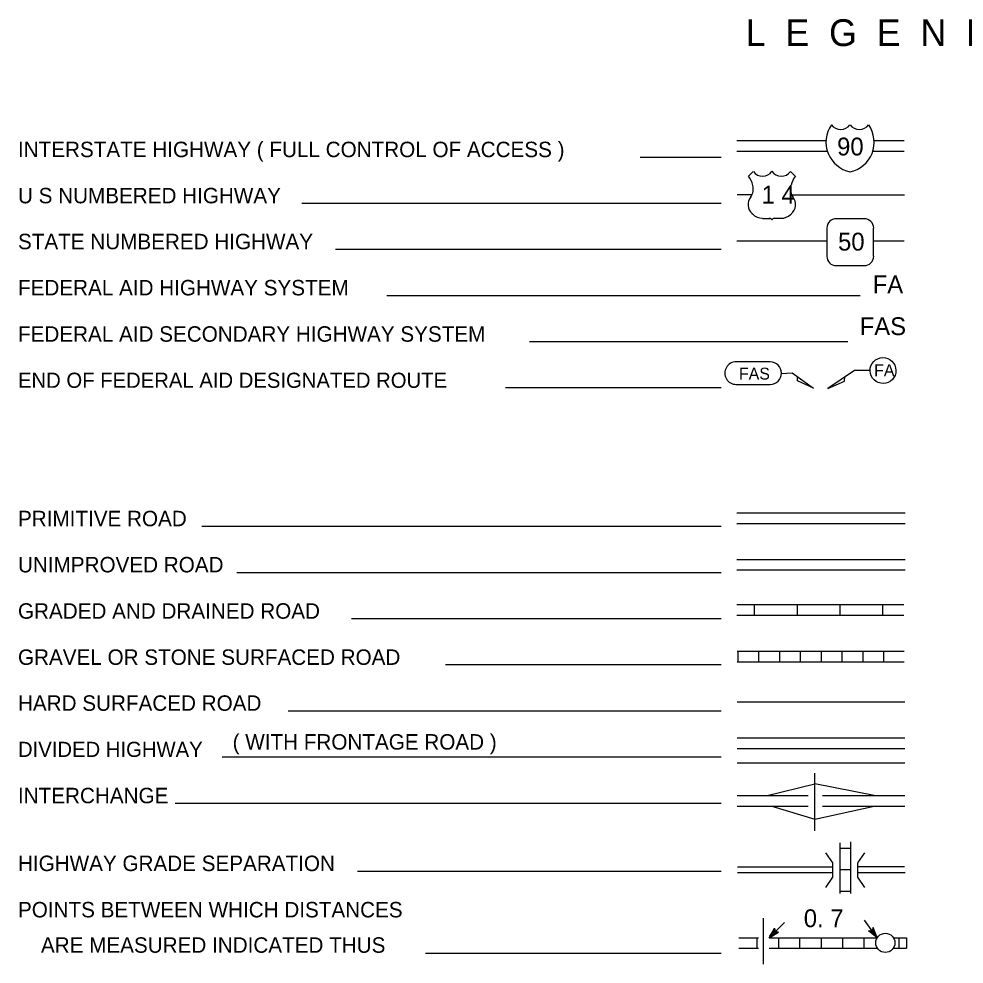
# Model space of a CAD drawing. Extents: x 1817418 to 2236108, y 15985408 to 16412015.
# Drawn here: x 2174931 to 2201433, y 16158213 to 16184716 of the extents above; entities that cross this region are included whole.
import ezdxf

# ---------------------------------------------------------------- set-up
doc = ezdxf.new("R2010")
doc.units = 0
doc.layers.add('L12', color=7, linetype='Continuous')
doc.layers.add('L23', color=7, linetype='Continuous')

msp = doc.modelspace()

# ---------------------------------------------------------------- linework, layer by layer
at = {"layer": 'L12'}
for p, q in [((2195063, 16181304), (2197566, 16181304)), ((2198907, 16181304), (2199757, 16181304)), ((2195063, 16181003), (2197598, 16181003)), ((2198870, 16181003), (2199757, 16181003)), ((2195491, 16179778), (2195074, 16179778)), ((2196600, 16179778), (2199762, 16179778)), ((2195063, 16178489), (2197587, 16178489)), ((2198897, 16178489), (2199757, 16178489)), ((2195074, 16165563), (2199773, 16165563)), ((2195074, 16164554), (2199773, 16164554)), ((2195074, 16164254), (2199773, 16164254)), ((2195074, 16163852), (2199773, 16163852)), ((2197249, 16161946), (2197249, 16163562)), ((2195074, 16162939), (2197064, 16162939)), ((2197466, 16162939), (2199773, 16162939)), ((2195074, 16162638), (2197064, 16162638)), ((2197466, 16162638), (2199773, 16162638)), ((2195079, 16160937), (2197761, 16160937)), ((2198448, 16160948), (2199762, 16160948)), ((2195079, 16160779), (2197761, 16160779)), ((2198464, 16160779), (2199778, 16160779)), ((2195813, 16158213), (2195813, 16159501))]:
    msp.add_line(p, q, dxfattribs=at)
for points in [[(2195908, 16162939), (2197249, 16163271)], [(2198907, 16162944), (2197249, 16163271)], [(2196040, 16162638), (2197249, 16162279)], [(2197249, 16162279), (2198912, 16162638)]]:
    msp.add_lwpolyline(points, dxfattribs=at)
at = {"layer": 'L23'}
for p, q in [((2192349, 16180839), (2194620, 16180839)), ((2195391, 16180306), (2195523, 16180438)), ((2196695, 16180306), (2196563, 16180438)), ((2195507, 16180047), (2195507, 16180047)), ((2196579, 16180036), (2196579, 16180058)), ((2195449, 16179720), (2195454, 16179730)), ((2196637, 16179720), (2196637, 16179720)), ((2182867, 16179545), (2194620, 16179545)), ((2195496, 16179244), (2195480, 16179255)), ((2196563, 16179229), (2196589, 16179244)), ((2195781, 16179123), (2195982, 16179123)), ((2196304, 16179123), (2196104, 16179123)), ((2198638, 16179112), (2197846, 16179112)), ((2197587, 16178848), (2197587, 16178062)), ((2198897, 16178062), (2198897, 16178848)), ((2183806, 16178257), (2194620, 16178257)), ((2197846, 16177798), (2198638, 16177798)), ((2185248, 16176963), (2198516, 16176963)), ((2189245, 16175670), (2198173, 16175670)), ((2195037, 16175105), (2195998, 16175105)), ((2195037, 16174466), (2195998, 16174466)), ((2188574, 16174381), (2194620, 16174381)), ((2195063, 16170870), (2199778, 16170870)), ((2180063, 16170490), (2194620, 16170490)), ((2195063, 16170569), (2199778, 16170569)), ((2195063, 16169560), (2199778, 16169560)), ((2181045, 16169196), (2194620, 16169196)), ((2195063, 16169265), (2199778, 16169265)), ((2195063, 16168298), (2199747, 16168298)), ((2195549, 16168298), (2195549, 16167997)), ((2196748, 16168298), (2196748, 16167997)), ((2197946, 16168298), (2197946, 16167997)), ((2199145, 16168298), (2199145, 16167997)), ((2184255, 16167902), (2194620, 16167902)), ((2195063, 16167997), (2199747, 16167997)), ((2195074, 16166989), (2199757, 16166989)), ((2195090, 16166989), (2195090, 16166688)), ((2195671, 16166989), (2195671, 16166688)), ((2196257, 16166989), (2196257, 16166688)), ((2196837, 16166989), (2196837, 16166688)), ((2197423, 16166989), (2197423, 16166688)), ((2198004, 16166989), (2198004, 16166688)), ((2198590, 16166989), (2198590, 16166688)), ((2199171, 16166989), (2199171, 16166688)), ((2186895, 16166614), (2194620, 16166614)), ((2195074, 16166688), (2199757, 16166688)), ((2182481, 16165315), (2194620, 16165315)), ((2180633, 16164021), (2194620, 16164021)), ((2179308, 16162722), (2194620, 16162722)), ((2197957, 16160188), (2197957, 16161613)), ((2197957, 16161460), (2198258, 16161460)), ((2198258, 16160188), (2198258, 16161645)), ((2197756, 16161054), (2197555, 16161328)), ((2198453, 16161054), (2198654, 16161328)), ((2197756, 16160652), (2197756, 16161054)), ((2198453, 16160652), (2198453, 16161043)), ((2184424, 16160821), (2194620, 16160821)), ((2197555, 16160362), (2197756, 16160652)), ((2197957, 16160864), (2198258, 16160864)), ((2198654, 16160362), (2198453, 16160652)), ((2197957, 16160262), (2198258, 16160262)), ((2195966, 16158952), (2196399, 16159380)), ((2198997, 16158952), (2198638, 16159443)), ((2195966, 16158952), (2196114, 16159221)), ((2195966, 16158952), (2196225, 16159105)), ((2195987, 16158994), (2196114, 16159195)), ((2195987, 16158978), (2196199, 16159105)), ((2196014, 16159010), (2196114, 16159190)), ((2196014, 16158994), (2196188, 16159105)), ((2196040, 16159037), (2196125, 16159169)), ((2196040, 16159031), (2196172, 16159105)), ((2196056, 16159052), (2196125, 16159153)), ((2196056, 16159047), (2196114, 16159105)), ((2196067, 16159047), (2196156, 16159110)), ((2196072, 16159063), (2196114, 16159105)), ((2196098, 16159095), (2196130, 16159147)), ((2196098, 16159089), (2196140, 16159110)), ((2196103, 16159110), (2196130, 16159126)), ((2196114, 16159221), (2196140, 16159126)), ((2196125, 16159110), (2196140, 16159121)), ((2196225, 16159105), (2196140, 16159126)), ((2198754, 16159147), (2198854, 16159153)), ((2198997, 16158952), (2198754, 16159147)), ((2198965, 16158989), (2198780, 16159137)), ((2198949, 16159010), (2198791, 16159147)), ((2198923, 16159037), (2198807, 16159147)), ((2198912, 16159068), (2198823, 16159147)), ((2198870, 16159105), (2198833, 16159147)), ((2198865, 16159121), (2198849, 16159147)), ((2198881, 16159237), (2198854, 16159153)), ((2198891, 16159110), (2198865, 16159153)), ((2198870, 16159137), (2198865, 16159153)), ((2198923, 16159068), (2198870, 16159169)), ((2198923, 16159063), (2198870, 16159126)), ((2198907, 16159079), (2198870, 16159126)), ((2198997, 16158952), (2198881, 16159237)), ((2198965, 16159010), (2198881, 16159206)), ((2198939, 16159037), (2198881, 16159190)), ((2198981, 16158989), (2198891, 16159211)), ((2195121, 16158952), (2195665, 16158952)), ((2195623, 16158952), (2195623, 16158656)), ((2195966, 16158952), (2198997, 16158952)), ((2196225, 16158952), (2196225, 16158656)), ((2196822, 16158952), (2196822, 16158656)), ((2197423, 16158952), (2197423, 16158656)), ((2198020, 16158952), (2198020, 16158656)), ((2198622, 16158952), (2198622, 16158656)), ((2199446, 16158952), (2199821, 16158952)), ((2199599, 16158952), (2199599, 16158656)), ((2199821, 16158952), (2199821, 16158656)), ((2186330, 16158519), (2194620, 16158519)), ((2195121, 16158656), (2195665, 16158656)), ((2195966, 16158656), (2199013, 16158656)), ((2199462, 16158656), (2199821, 16158656))]:
    msp.add_line(p, q, dxfattribs=at)
for points in [[(2196315, 16174777), (2196616, 16174788), (2197212, 16174365), (2196758, 16174571), (2196758, 16174687)], [(2198791, 16174856), (2198358, 16174856), (2197608, 16174355), (2198078, 16174561), (2198089, 16174687)]]:
    msp.add_lwpolyline(points, dxfattribs=at)
msp.add_circle((2199224, 16158808), 269, dxfattribs=at)
for centre, radius, start, end in [((2198409, 16181259), 849, 145.1431, 258.0932), ((2197974, 16181943), 328, 217.3759, 322.2376), ((2198496, 16181943), 328, 217.7667, 322.6284), ((2198062, 16181259), 849, 281.9111, 34.8612), ((2194886, 16179910), 637, 12.2909, 38.4109), ((2195781, 16180621), 317, 215.687, 325.8092), ((2196306, 16180621), 317, 214.1957, 324.6578), ((2197201, 16179910), 637, 141.5932, 166.937), ((2195138, 16179944), 384, 326.0866, 14.9132), ((2196949, 16179944), 384, 166.7505, 215.1863), ((2195722, 16179509), 344, 141.5659, 226.8945), ((2196365, 16179509), 344, 310.3409, 38.2947), ((2195782, 16179520), 394, 224.025, 270.0021), ((2196305, 16179520), 394, 270.0021, 311.991), ((2195979, 16179061), 65.6, 10.3718, 90.0021), ((2196108, 16179061), 65.6, 90.0021, 169.6325), ((2197848, 16178849), 263, 90.0021, 180.0021), ((2198635, 16178849), 263, 0.0021, 90.0021), ((2197848, 16178061), 263, 180.0021, 270.0021), ((2198635, 16178061), 263, 270.0021, 0.0021), ((2195043, 16174784), 317, 90.0015, 270.0015), ((2195993, 16174784), 317, 270.0015, 90.0015)]:
    msp.add_arc(centre, radius, start, end, dxfattribs=at)
msp.add_ellipse((2199160, 16174855), major_axis=(-8, 363), ratio=0.999925, dxfattribs=at)

# ---------------------------------------------------------------- texts
for s, height, p in [('L  E  G  E  N  D', 749.98, (2195306, 16183954)), ('90', 500, (2197872, 16180887)), ('INTERSTATE HIGHWAY ( FULL CONTROL OF ACCESS )', 433.31, (2174905, 16180839)), ('U S NUMBERED HIGHWAY', 433.31, (2174905, 16179545)), ('1 4', 500, (2195756, 16179538)), ('STATE NUMBERED HIGHWAY', 433.31, (2174905, 16178257)), ('50', 500, (2197899, 16178220)), ('FEDERAL AID HIGHWAY SYSTEM', 433.31, (2174905, 16176963)), ('FA', 500, (2198870, 16177021)), ('FAS', 500, (2198506, 16175849)), ('FEDERAL AID SECONDARY HIGHWAY SYSTEM', 433.31, (2174905, 16175664)), ('FA', 333.3, (2198912, 16174698)), ('END OF FEDERAL AID DESIGNATED ROUTE', 425.01, (2174905, 16174371)), ('PRIMITIVE ROAD', 433.31, (2174905, 16170490)), ('UNIMPROVED ROAD', 433.31, (2174905, 16169196)), ('GRADED AND DRAINED ROAD', 433.31, (2174905, 16167897)), ('GRAVEL OR STONE SURFACED ROAD', 433.31, (2174905, 16166603)), ('HARD SURFACED ROAD', 433.31, (2174905, 16165315)), ('( WITH FRONTAGE ROAD )', 433.31, (2180924, 16164227)), ('DIVIDED HIGHWAY', 425.01, (2174905, 16164021)), ('INTERCHANGE', 433.31, (2174905, 16162722)), ('HIGHWAY GRADE SEPARATION', 433.31, (2174905, 16160821)), ('POINTS BETWEEN WHICH DISTANCES', 433.31, (2174905, 16159522)), ('0. 7', 500, (2196938, 16159248)), ('ARE MEASURED INDICATED THUS', 433.31, (2175549, 16158530))]:
    msp.add_text(s, height=height, dxfattribs=at).set_placement(p)
msp.add_text('FAS', height=333.3, rotation=0.0015, dxfattribs=at).set_placement((2195121, 16174603))

doc.saveas('drawing.dxf')
